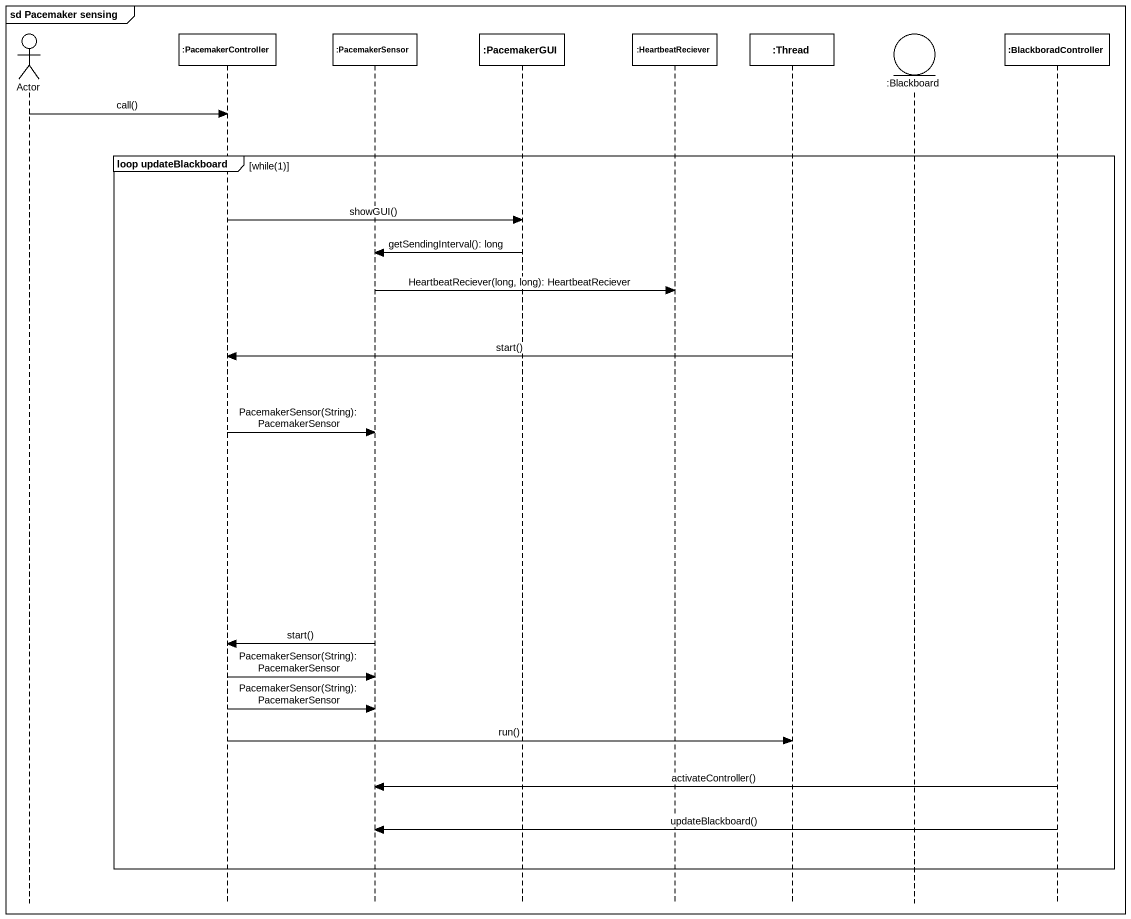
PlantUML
@startuml
mainframe sd Pacemaker sensing
hide footbox
actor "Actor" as Actor_
participant ":PacemakerController" as PacemakerController
participant ":PacemakerSensor" as PacemakerSensor
participant ":PacemakerGUI" as PacemakerGUI
participant ":HeartbeatReciever" as HeartbeatReciever
participant ":Thread" as Thread
entity ":Blackboard" as Blackboard
participant ":BlackboradController" as BlackboradController

Actor_ -> PacemakerController : call()
group loop updateBlackboard [while(1)]
  PacemakerController -> PacemakerGUI : showGUI()
  PacemakerGUI -> PacemakerSensor : getSendingInterval(): long
  PacemakerSensor -> HeartbeatReciever : HeartbeatReciever(long, long): HeartbeatReciever
  Thread -> PacemakerController : start()
  PacemakerController -> PacemakerSensor : PacemakerSensor(String): PacemakerSensor
  PacemakerSensor -> PacemakerController : start()
  PacemakerController -> PacemakerSensor : PacemakerSensor(String): PacemakerSensor
  PacemakerController -> PacemakerSensor : PacemakerSensor(String): PacemakerSensor
  PacemakerController -> Thread : run()
  BlackboradController -> PacemakerSensor : activateController()
  BlackboradController -> PacemakerSensor : updateBlackboard()
end
@enduml
